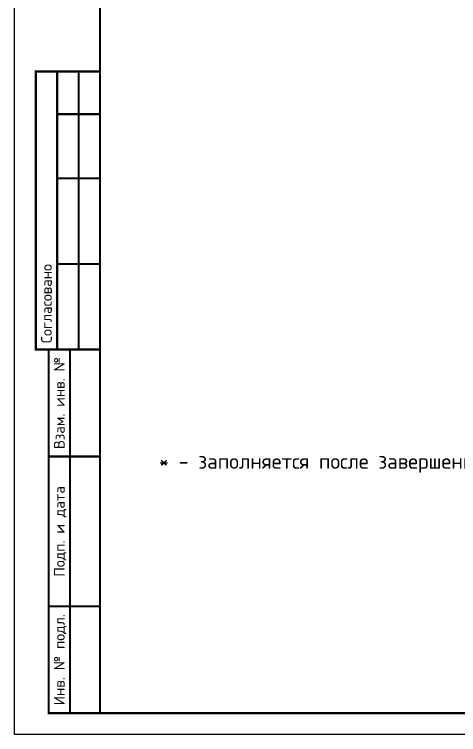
# Model space of a CAD drawing. Header units: millimetres. Extents: x -112426 to 8831, y 1218 to 38707.
# Drawn here: x 4357.8 to 4461.6, y 2272.5 to 2440.8 of the extents above; entities that cross this region are included whole.
import ezdxf
from ezdxf.enums import TextEntityAlignment as Align

# ---------------------------------------------------------------- set-up
doc = ezdxf.new("R2010")
doc.units = ezdxf.units.MM
doc.layers.add('Размер 3.5', color=250, linetype='Continuous', lineweight=35)
doc.styles.add('-ISOCPEUR-', font='isocpeur.ttf')

msp = doc.modelspace()

# ---------------------------------------------------------------- linework, layer by layer
msp.add_lwpolyline([(4357.809, 2692.459), (4654.809, 2692.459), (4654.809, 2272.459), (4357.809, 2272.459)], close=True)
at = {"const_width": 0.5}
msp.add_lwpolyline([(4377.809, 2687.459), (4649.809, 2687.459), (4649.809, 2277.459), (4377.809, 2277.459)], close=True, dxfattribs=at)
for points in [[(4377.809, 2362.459), (4362.809, 2362.459), (4362.809, 2427.459), (4377.809, 2427.459)], [(4367.809, 2427.459), (4367.809, 2362.459)], [(4372.809, 2427.459), (4372.809, 2362.459)], [(4367.809, 2417.459), (4377.809, 2417.459)], [(4367.809, 2402.459), (4377.809, 2402.459)], [(4367.809, 2382.459), (4377.809, 2382.459)], [(4377.809, 2277.459), (4365.809, 2277.459), (4365.809, 2362.459), (4377.809, 2362.459)], [(4370.809, 2362.459), (4370.809, 2277.459)], [(4365.809, 2337.459), (4377.809, 2337.459)], [(4365.809, 2302.459), (4377.809, 2302.459)]]:
    msp.add_lwpolyline(points, dxfattribs=at)

# ---------------------------------------------------------------- texts
at = {"style": '-ISOCPEUR-'}
msp.add_text('Согласовано', height=2.5, rotation=90, dxfattribs=at).set_placement((4365.309, 2363.959), align=Align.MIDDLE_LEFT)
for s, p in [('Взам. инв. №', (4368.309, 2349.959)), ('Подп. и дата', (4368.309, 2319.959)), ('Инв. № подл.', (4368.309, 2289.959))]:
    msp.add_text(s, height=2.5, rotation=90, dxfattribs=at).set_placement(p, align=Align.MIDDLE_CENTER)
at = {"layer": 'Размер 3.5', "insert": (4333.213, 2338.092), "char_height": 3.5, "attachment_point": 1, "style": '-ISOCPEUR-'}
msp.add_mtext_dynamic_manual_height_columns('\\pxqr;* - заполняется после завершения монтажных работ', width=175, gutter_width=17.5, heights=[0], dxfattribs=at)

doc.saveas('drawing.dxf')
